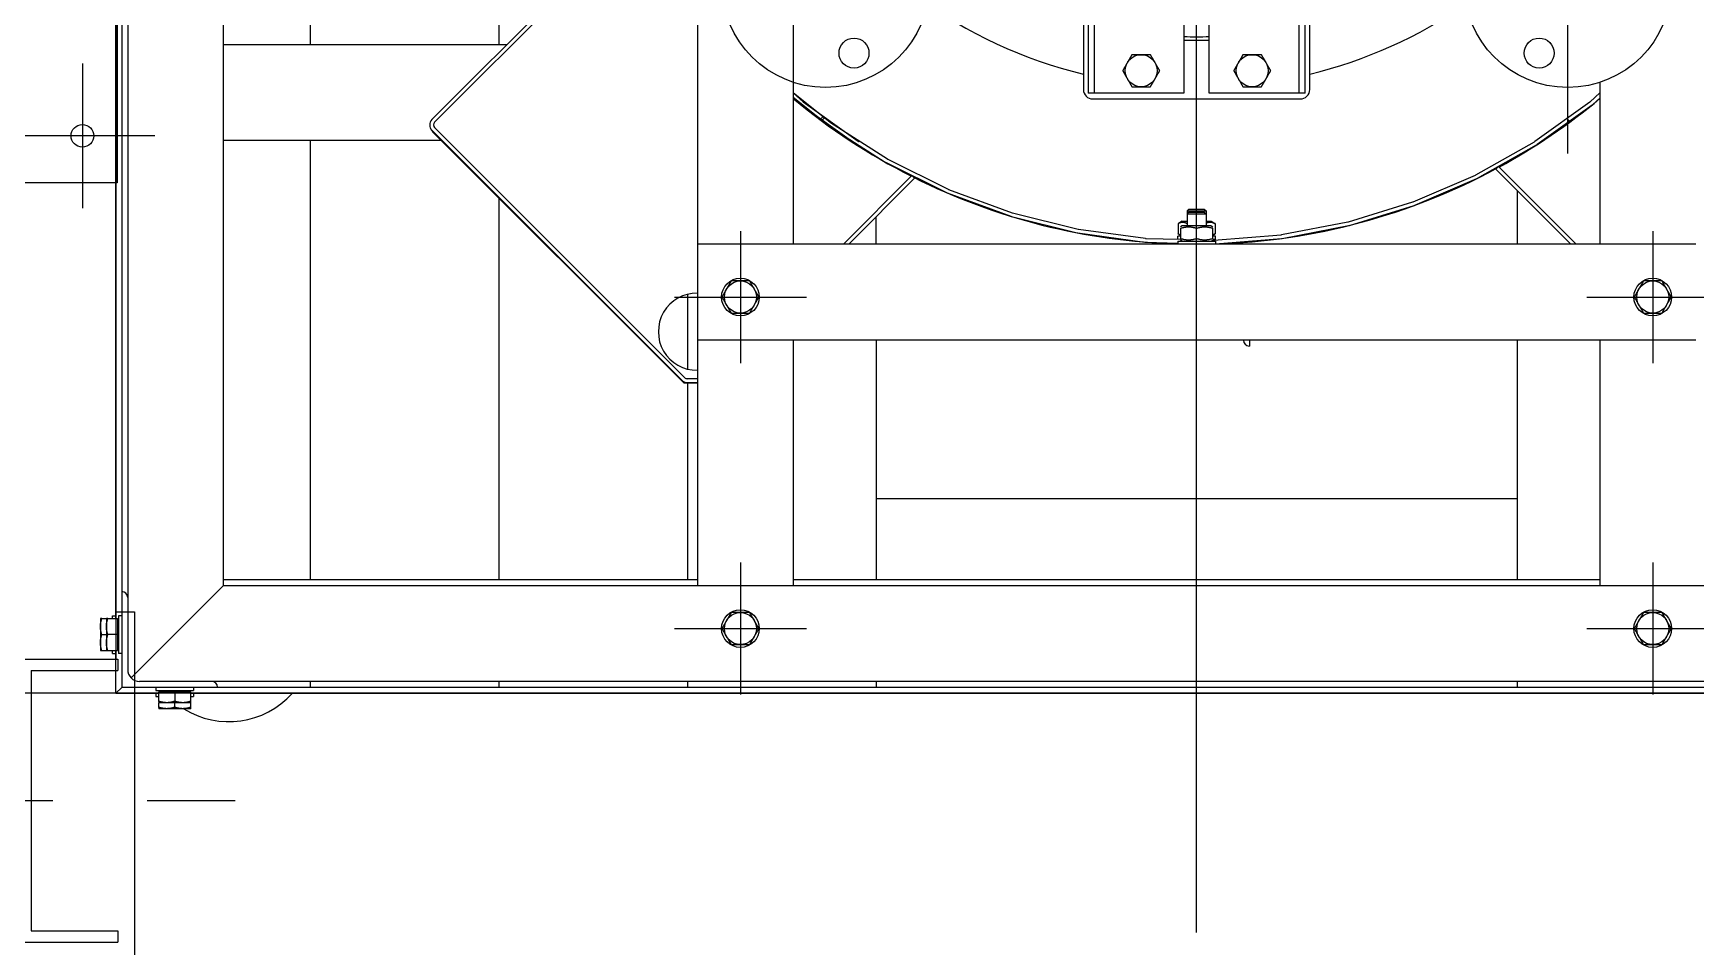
# Model space of a CAD drawing. Extents: x -24065 to -11187, y -102841 to -92978.
# Drawn here: x -14554 to -13673, y -100850 to -100365 of the extents above; entities that cross this region are included whole.
import ezdxf

# ---------------------------------------------------------------- set-up
doc = ezdxf.new("R2010")
doc.units = 0
doc.header["$LTSCALE"] = 200
doc.header["$MEASUREMENT"] = 0
doc.linetypes.add('CENTER', pattern=[2, 1.25, -0.25, 0.25, -0.25])
doc.linetypes.add('DASHDOT', pattern=[1, 0.5, -0.25, 0, -0.25])
for name, color, linetype in [('CENTRO', 1, 'DASHDOT'), ('DIM', 1, 'Continuous'), ('M3', 3, 'Continuous'), ('M4', 4, 'Continuous'), ('MC1', 8, 'CENTER')]:
    doc.layers.add(name, color=color, linetype=linetype)

# ---------------------------------------------------------------- blocks, each defined once
blk = doc.blocks.new('ghfgh')
at = {"layer": 'M3'}
for p, q in [((13190.94, -9902.62), (13190.94, -11023.57)), ((13241.74, -10979.12), (13241.74, -9947.07)), ((13493.07, -9947.07), (13493.07, -10979.12)), ((13184.59, -10996.6), (13184.59, -10020.3)), ((13187.77, -10022.5), (13187.77, -11033.1)), ((13543.87, -10318.47), (13543.87, -10798.1)), ((13287.77, -10541.9), (13287.77, -10692.13)), ((13387.77, -10541.9), (13387.77, -10692.13)), ((13462.67, -10621.65), (13352.27, -10732.05)), ((13463.99, -10623.16), (13353.68, -10733.47)), ((13700.27, -10661.59), (13700.27, -10718.1)), ((13703.44, -10662.48), (13703.44, -10718.1)), ((13812.09, -10718.1), (13812.09, -10662.48)), ((13815.27, -10718.1), (13815.27, -10661.59)), ((13751.07, -10669.64), (13751.07, -10718.1)), ((13764.47, -10718.1), (13764.47, -10669.64)), ((13697.77, -10681.9), (13697.77, -10716.1)), ((13817.77, -10716.1), (13817.77, -10681.9)), ((13241.74, -10692.13), (13392.19, -10692.13)), ((13563.41, -10733.49), (13543.87, -10717.78)), ((13549.06, -10722.57), (13543.87, -10717.91)), ((13751.07, -10718.1), (13700.27, -10718.1)), ((13815.27, -10718.1), (13764.47, -10718.1)), ((13966.47, -10722.57), (13971.66, -10717.91)), ((13971.66, -10712.27), (13971.66, -10798.1)), ((13562.16, -10735.04), (13543.87, -10720.34)), ((13543.87, -10720.6), (13547.73, -10724.06)), ((13577.17, -10745.23), (13548.06, -10724.33)), ((13578.34, -10743.61), (13549.23, -10722.7)), ((13702.77, -10721.1), (13812.77, -10721.1)), ((13966.31, -10722.7), (13937.2, -10743.61)), ((13967.47, -10724.33), (13938.36, -10745.23)), ((13971.66, -10720.6), (13967.81, -10724.06)), ((13484.81, -10870.25), (13352.27, -10737.71)), ((13486.23, -10868.84), (13353.68, -10736.29)), ((13558.4, -10731.75), (13559.83, -10730.32)), ((13560.46, -10731.11), (13559.04, -10732.54)), ((13562.51, -10735.3), (13592.71, -10754.6)), ((13563.59, -10733.61), (13593.79, -10752.91)), ((13955.48, -10732.94), (13954.05, -10731.51)), ((13241.74, -10742.93), (13357.1, -10742.93)), ((13287.77, -10742.93), (13287.77, -10975.95)), ((13352.78, -10738.61), (13485.79, -10871.62)), ((13905.82, -10761.37), (13937.01, -10743.73)), ((13906.8, -10763.11), (13938, -10745.47)), ((13593.09, -10754.81), (13625.2, -10770.74)), ((13593.98, -10753.02), (13626.08, -10768.94)), ((13606.83, -10761.75), (13570.48, -10798.1)), ((13608.44, -10762.97), (13573.31, -10798.1)), ((13606.83, -10761.75), (13608.24, -10763.16)), ((13872.7, -10775.62), (13905.62, -10761.46)), ((13873.49, -10777.46), (13906.41, -10763.3)), ((13956.22, -10798.1), (13916.33, -10758.2)), ((13917.83, -10756.87), (13916.41, -10758.29)), ((13916.61, -10758.09), (13916.61, -10758.04)), ((13917.83, -10756.87), (13959.05, -10798.1)), ((13625.59, -10770.91), (13659.23, -10783.27)), ((13626.28, -10769.03), (13659.92, -10781.39)), ((13927.77, -10769.64), (13927.77, -10798.1)), ((13387.77, -10773.6), (13387.77, -10975.95)), ((13660.13, -10781.45), (13694.91, -10790.1)), ((13753.69, -10779.45), (13752.77, -10780.37)), ((13752.77, -10780.37), (13762.77, -10780.37)), ((13752.77, -10780.37), (13752.77, -10782.07)), ((13753.69, -10781.15), (13752.77, -10782.07)), ((13753.69, -10779.45), (13761.85, -10779.45)), ((13753.69, -10781.15), (13761.85, -10781.15)), ((13761.85, -10779.45), (13762.77, -10780.37)), ((13761.85, -10781.15), (13762.77, -10782.07)), ((13762.77, -10780.37), (13762.77, -10782.07)), ((13838.24, -10786.22), (13872.5, -10775.7)), ((13838.82, -10788.13), (13873.08, -10777.61)), ((13587.77, -10798.1), (13587.77, -10783.64)), ((13659.65, -10783.39), (13694.43, -10792.04)), ((13695.12, -10790.14), (13730.63, -10794.98)), ((13747.96, -10787.15), (13747.96, -10792.65)), ((13750.12, -10785.9), (13748.1, -10787.06)), ((13750.12, -10788.4), (13749.22, -10788.92)), ((13749.22, -10789.65), (13749.22, -10795.15)), ((13750.12, -10785.9), (13752.77, -10785.9)), ((13765.42, -10788.4), (13750.12, -10788.4)), ((13752.72, -10787.15), (13752.72, -10788.4)), ((13752.77, -10782.07), (13762.77, -10782.07)), ((13752.77, -10782.07), (13752.77, -10788.4)), ((13757.77, -10795.15), (13757.77, -10789.65)), ((13762.77, -10782.07), (13762.77, -10788.4)), ((13762.77, -10785.9), (13765.42, -10785.9)), ((13765.42, -10785.9), (13767.44, -10787.06)), ((13765.42, -10788.4), (13766.32, -10788.92)), ((13766.32, -10795.15), (13766.32, -10789.65)), ((13767.58, -10787.15), (13767.58, -10792.65)), ((13802.83, -10793.02), (13838.03, -10786.27)), ((13803.21, -10794.99), (13838.4, -10788.24)), ((14022.46, -10798.1), (13493.07, -10798.1)), ((13694.85, -10792.12), (13730.36, -10796.96)), ((13730.8, -10797), (13747.77, -10797.46)), ((13730.85, -10795), (13749.22, -10795.5)), ((13749.22, -10793.9), (13747.77, -10793.9)), ((13747.77, -10795.46), (13747.77, -10793.9)), ((13747.77, -10796.4), (13767.77, -10796.4)), ((13747.77, -10796.4), (13747.77, -10798.1)), ((13749.22, -10793.38), (13748.1, -10792.73)), ((13750.12, -10796.4), (13749.22, -10795.88)), ((13765.42, -10796.4), (13766.32, -10795.88)), ((13766.18, -10795.96), (13766.68, -10795.97)), ((13766.32, -10793.38), (13767.44, -10792.73)), ((13767.77, -10793.9), (13766.32, -10793.9)), ((13767.77, -10795.6), (13766.32, -10795.6)), ((13766.89, -10795.96), (13802.61, -10793.05)), ((13767.77, -10795.6), (13767.77, -10793.9)), ((13767.77, -10797.9), (13802.78, -10795.05)), ((13767.77, -10796.4), (13767.77, -10798.1)), ((13487.77, -10824.68), (13487.77, -10864.31)), ((14022.46, -10848.9), (13493.07, -10848.9)), ((13543.87, -10848.9), (13543.87, -10979.12)), ((13587.77, -10848.9), (13587.77, -10975.95)), ((13782.59, -10849.02), (13782.59, -10848.9)), ((13785.77, -10852.07), (13785.64, -10852.07)), ((13785.77, -10848.9), (13785.77, -10852.07)), ((13927.77, -10848.9), (13927.77, -10933.1)), ((13971.66, -10848.9), (13971.66, -10979.12)), ((13493.07, -10869.42), (13487.64, -10869.42)), ((13485.79, -10871.62), (13493.07, -10871.62)), ((13487.64, -10871.42), (13493.07, -10871.42)), ((13487.77, -10871.62), (13487.77, -10975.95)), ((13927.77, -10933.1), (13587.77, -10933.1)), ((13927.77, -10933.1), (13927.77, -10975.95)), ((13187.77, -10982.3), (13187.89, -10982.3)), ((13241.74, -10979.12), (13192.8, -11028.06)), ((13241.74, -10975.95), (13493.07, -10975.95)), ((13241.74, -10979.12), (14273.79, -10979.12)), ((13543.87, -10975.95), (13971.66, -10975.95)), ((13176.49, -10996.6), (13176.49, -11013.6)), ((13177.25, -10996.6), (13179.67, -10996.6)), ((13179.67, -10996.6), (13179.67, -11013.6)), ((13180.43, -10996.6), (13185.47, -10996.6)), ((13182.89, -10996.6), (13182.89, -10995.1)), ((13182.89, -10995.1), (13184.59, -10995.1)), ((13185.47, -10996.6), (13185.47, -11013.6)), ((13186.07, -10997.4), (13185.47, -10997.4)), ((13186.07, -10995.1), (13186.07, -11015.1)), ((13187.77, -10995.1), (13186.07, -10995.1)), ((13177.25, -11005.1), (13179.67, -11005.1)), ((13185.47, -11005.1), (13180.43, -11005.1)), ((13177.25, -11013.6), (13179.67, -11013.6)), ((13180.43, -11013.6), (13185.47, -11013.6)), ((13182.89, -11015.1), (13182.89, -11013.6)), ((13182.89, -11015.1), (13184.59, -11015.1)), ((13184.59, -11036.27), (13184.59, -11013.6)), ((13186.07, -11012.8), (13185.47, -11012.8)), ((13187.77, -11015.1), (13186.07, -11015.1)), ((13184.72, -11036.14), (13184.59, -11036.27)), ((13207.39, -11036.27), (13184.59, -11036.27)), ((13184.72, -11036.14), (13187.77, -11033.1)), ((14264.13, -11033.1), (13187.77, -11033.1)), ((14318.24, -11029.92), (13197.29, -11029.92)), ((13205.89, -11033.1), (13205.89, -11034.8)), ((13205.89, -11034.8), (13225.89, -11034.8)), ((13205.89, -11036.27), (13205.89, -11037.97)), ((13224.39, -11035.4), (13207.39, -11035.4)), ((13207.39, -11040.44), (13207.39, -11035.4)), ((13208.19, -11034.8), (13208.19, -11035.4)), ((13215.89, -11035.4), (13215.89, -11040.44)), ((13223.59, -11034.8), (13223.59, -11035.4)), ((13224.39, -11040.44), (13224.39, -11035.4)), ((14267.3, -11036.27), (13224.39, -11036.27)), ((13225.89, -11033.1), (13225.89, -11034.8)), ((13225.89, -11036.27), (13225.89, -11037.97)), ((13238.57, -11032.97), (13238.57, -11033.1)), ((13287.77, -11029.92), (13287.77, -11033.1)), ((13387.77, -11029.92), (13387.77, -11033.1)), ((13487.77, -11029.92), (13487.77, -11033.1)), ((13587.77, -11029.92), (13587.77, -11033.1)), ((13927.77, -11029.92), (13927.77, -11033.1)), ((13205.89, -11037.97), (13207.39, -11037.97)), ((13207.39, -11043.61), (13207.39, -11041.2)), ((13224.39, -11041.2), (13207.39, -11041.2)), ((13224.39, -11044.37), (13207.39, -11044.37)), ((13215.89, -11043.61), (13215.89, -11041.2)), ((13224.39, -11037.97), (13225.89, -11037.97)), ((13224.39, -11043.61), (13224.39, -11041.2))]:
    blk.add_line(p, q, dxfattribs=at)
for centre, radius in [((13560.98, -10659.99), 55), ((13954.56, -10659.99), 55), ((13576.1, -10696.75), 7.95), ((13939.43, -10696.75), 7.95), ((13728.39, -10706.1), 8.5), ((13787.27, -10706.1), 8.5), ((13515.87, -10826.1), 10), ((13999.66, -10826.1), 10), ((13515.87, -10826.1), 8.5), ((13999.66, -10826.1), 8.5), ((13515.87, -11001.92), 10), ((13515.87, -11001.92), 8.5), ((13999.66, -11001.92), 10), ((13999.66, -11001.92), 8.5)]:
    blk.add_circle(centre, radius, dxfattribs=at)
for centre, radius, start, end in [((13757.77, -10463.1), 252.11, 211.9605, 256.23208), ((13757.77, -10463.1), 252.11, 283.76792, 304.51893), ((13757.77, -10463.1), 225, 268.29361, 271.70639), ((13757.77, -10463.1), 226.88, 268.30775, 271.69225), ((13702.77, -10716.1), 5, 180, 270), ((13812.77, -10716.1), 5, 270, 0), ((13757.77, -10463.1), 335, 230.3205, 243.1672), ((13550.4, -10721.08), 4, 228.10345, 234.31034), ((13550.4, -10721.08), 2, 228.10345, 234.31034), ((13757.77, -10463.1), 335, 298.60604, 309.6795), ((13965.14, -10721.08), 2, 305.68966, 311.89655), ((13965.14, -10721.08), 4, 305.68966, 311.89655), ((13355.1, -10734.88), 4, 135, 225), ((13356.32, -10735.08), 5, 202.31099, 225), ((13355.1, -10734.88), 2, 135, 225), ((13564.67, -10731.93), 4, 231.2069, 237.41379), ((13564.67, -10731.93), 2, 231.2069, 237.41379), ((13579.5, -10741.99), 4, 234.31034, 240.51724), ((13579.5, -10741.99), 2, 234.31034, 240.51724), ((13936.03, -10741.99), 2, 299.48276, 305.68966), ((13936.03, -10741.99), 4, 299.48276, 305.68966), ((13594.87, -10751.23), 4, 237.41379, 243.62069), ((13594.87, -10751.23), 2, 237.41379, 243.62069), ((13757.77, -10463.1), 335, 243.37994, 268.28942), ((13757.77, -10463.1), 335, 271.71058, 298.32408), ((13904.83, -10759.62), 2, 293.27586, 299.48276), ((13904.83, -10759.62), 4, 293.27586, 299.48276), ((13626.97, -10767.15), 4, 243.62069, 249.82759), ((13626.97, -10767.15), 2, 243.62069, 249.82759), ((13660.61, -10779.51), 2, 249.82759, 256.03448), ((13871.91, -10773.79), 2, 287.06897, 293.27586), ((13871.91, -10773.79), 4, 287.06897, 293.27586), ((13660.61, -10779.51), 4, 249.82759, 256.03448), ((13695.39, -10788.16), 2, 256.03448, 262.24138), ((13837.65, -10784.31), 2, 280.86207, 287.06897), ((13837.65, -10784.31), 4, 280.86207, 287.06897), ((13695.39, -10788.16), 4, 256.03448, 262.24138), ((13730.9, -10793), 4, 262.24138, 268.44828), ((13730.9, -10793), 2, 262.24138, 268.44828), ((13766.73, -10793.97), 2, 268.44828, 274.65517), ((13802.45, -10791.06), 2, 274.65517, 280.86207), ((13802.45, -10791.06), 4, 274.65517, 280.86207), ((13492.79, -10844.49), 20.44, 89.20048, 270.79952), ((13785.64, -10849.02), 3.05, 180, 270), ((13487.64, -10867.42), 2, 225, 270), ((13487.64, -10867.42), 4, 225, 270), ((13187.89, -10985.34), 3.05, 0, 90), ((13197.29, -11023.57), 6.35, 180, 270), ((13244.59, -11006.27), 45, 237.85119, 318.18969), ((13235.52, -11032.97), 3.05, 0, 90)]:
    blk.add_arc(centre, radius, start, end, dxfattribs=at)
for points, weights in [([(13721.03, -10701.85), (13719.89, -10703.82), (13718.58, -10706.1)], [1, 1.0379548493, 1]), ([(13723.49, -10697.6), (13722.17, -10699.87), (13721.03, -10701.85)], [1, 1.0379548493, 1]), ([(13728.39, -10697.6), (13726.12, -10697.6), (13723.49, -10697.6)], [1, 1.0379548493, 1]), ([(13733.3, -10697.6), (13730.67, -10697.6), (13728.39, -10697.6)], [1, 1.0379548493, 1]), ([(13735.76, -10701.85), (13734.62, -10699.87), (13733.3, -10697.6)], [1, 1.0379548493, 1]), ([(13738.21, -10706.1), (13736.89, -10703.82), (13735.76, -10701.85)], [1, 1.0379548493, 1]), ([(13779.91, -10701.85), (13778.77, -10703.82), (13777.45, -10706.1)], [1, 1.0379548493, 1]), ([(13782.36, -10697.6), (13781.05, -10699.87), (13779.91, -10701.85)], [1, 1.0379548493, 1]), ([(13787.27, -10697.6), (13784.99, -10697.6), (13782.36, -10697.6)], [1, 1.0379548493, 1]), ([(13792.18, -10697.6), (13789.55, -10697.6), (13787.27, -10697.6)], [1, 1.0379548493, 1]), ([(13794.63, -10701.85), (13793.49, -10699.87), (13792.18, -10697.6)], [1, 1.0379548493, 1]), ([(13797.08, -10706.1), (13795.77, -10703.82), (13794.63, -10701.85)], [1, 1.0379548493, 1]), ([(13718.58, -10706.1), (13719.89, -10708.37), (13721.03, -10710.35)], [1, 1.0379548493, 1]), ([(13721.03, -10710.35), (13722.17, -10712.32), (13723.49, -10714.6)], [1, 1.0379548493, 1]), ([(13733.3, -10714.6), (13734.62, -10712.32), (13735.76, -10710.35)], [1, 1.0379548493, 1]), ([(13735.76, -10710.35), (13736.89, -10708.37), (13738.21, -10706.1)], [1, 1.0379548493, 1]), ([(13777.45, -10706.1), (13778.77, -10708.37), (13779.91, -10710.35)], [1, 1.0379548493, 1]), ([(13779.91, -10710.35), (13781.05, -10712.32), (13782.36, -10714.6)], [1, 1.0379548493, 1]), ([(13792.18, -10714.6), (13793.49, -10712.32), (13794.63, -10710.35)], [1, 1.0379548493, 1]), ([(13794.63, -10710.35), (13795.77, -10708.37), (13797.08, -10706.1)], [1, 1.0379548493, 1]), ([(13723.49, -10714.6), (13726.12, -10714.6), (13728.39, -10714.6)], [1, 1.03795484931, 1]), ([(13728.39, -10714.6), (13730.67, -10714.6), (13733.3, -10714.6)], [1, 1.03795484931, 1]), ([(13782.36, -10714.6), (13784.99, -10714.6), (13787.27, -10714.6)], [1, 1.03795484931, 1]), ([(13787.27, -10714.6), (13789.55, -10714.6), (13792.18, -10714.6)], [1, 1.03795484931, 1]), ([(13747.96, -10787.15), (13750.34, -10785.71), (13752.72, -10787.15)], [1, 1.15804961504, 1]), ([(13749.22, -10789.65), (13753.49, -10788.21), (13757.77, -10789.65)], [1, 1.15804961504, 1]), ([(13752.72, -10787.15), (13752.74, -10787.14), (13752.77, -10787.13)], [1, 1.00062429479, 1.00124332794]), ([(13757.77, -10789.65), (13762.04, -10788.21), (13766.32, -10789.65)], [1, 1.15804961504, 1]), ([(13762.77, -10786.94), (13765.13, -10785.79), (13767.58, -10787.15)], [1.02032262636, 1.14713448794, 1]), ([(13767.58, -10787.15), (13767.51, -10787.1), (13767.44, -10787.06)], [1, 1.00412502877, 1.00803473449]), ([(13749.22, -10793.24), (13748.62, -10793.05), (13747.96, -10792.65)], [1.05944125378, 1.03968543075, 1]), ([(13757.77, -10795.15), (13753.49, -10796.59), (13749.22, -10795.15)], [1, 1.15804961504, 1]), ([(13766.32, -10795.15), (13762.04, -10796.59), (13757.77, -10795.15)], [1, 1.15804961504, 1]), ([(13767.58, -10792.65), (13766.92, -10793.01), (13766.32, -10793.2)], [1, 1.035999735, 1.05559979804]), ([(13767.44, -10792.73), (13767.51, -10792.69), (13767.58, -10792.65)], [1.00803473449, 1.00412502877, 1]), ([(13508.51, -10821.85), (13507.37, -10823.82), (13506.06, -10826.1)], [1, 1.0379548493, 1]), ([(13510.97, -10817.6), (13509.65, -10819.87), (13508.51, -10821.85)], [1, 1.0379548493, 1]), ([(13515.87, -10817.6), (13513.6, -10817.6), (13510.97, -10817.6)], [1, 1.03795484931, 1]), ([(13520.78, -10817.6), (13518.15, -10817.6), (13515.87, -10817.6)], [1, 1.03795484931, 1]), ([(13523.23, -10821.85), (13522.1, -10819.87), (13520.78, -10817.6)], [1, 1.0379548493, 1]), ([(13525.69, -10826.1), (13524.37, -10823.82), (13523.23, -10821.85)], [1, 1.0379548493, 1]), ([(13992.3, -10821.85), (13991.16, -10823.82), (13989.85, -10826.1)], [1, 1.0379548493, 1]), ([(13994.76, -10817.6), (13993.44, -10819.87), (13992.3, -10821.85)], [1, 1.0379548493, 1]), ([(13999.66, -10817.6), (13997.39, -10817.6), (13994.76, -10817.6)], [1, 1.03795484931, 1]), ([(14004.57, -10817.6), (14001.94, -10817.6), (13999.66, -10817.6)], [1, 1.03795484931, 1]), ([(14007.02, -10821.85), (14005.89, -10819.87), (14004.57, -10817.6)], [1, 1.0379548493, 1]), ([(14009.48, -10826.1), (14008.16, -10823.82), (14007.02, -10821.85)], [1, 1.0379548493, 1]), ([(13506.06, -10826.1), (13507.37, -10828.37), (13508.51, -10830.35)], [1, 1.0379548493, 1]), ([(13508.51, -10830.35), (13509.65, -10832.32), (13510.97, -10834.6)], [1, 1.0379548493, 1]), ([(13510.97, -10834.6), (13513.6, -10834.6), (13515.87, -10834.6)], [1, 1.0379548493, 1]), ([(13515.87, -10834.6), (13518.15, -10834.6), (13520.78, -10834.6)], [1, 1.0379548493, 1]), ([(13520.78, -10834.6), (13522.1, -10832.32), (13523.23, -10830.35)], [1, 1.0379548493, 1]), ([(13523.23, -10830.35), (13524.37, -10828.37), (13525.69, -10826.1)], [1, 1.0379548493, 1]), ([(13989.85, -10826.1), (13991.16, -10828.37), (13992.3, -10830.35)], [1, 1.0379548493, 1]), ([(13992.3, -10830.35), (13993.44, -10832.32), (13994.76, -10834.6)], [1, 1.0379548493, 1]), ([(13994.76, -10834.6), (13997.39, -10834.6), (13999.66, -10834.6)], [1, 1.0379548493, 1]), ([(13999.66, -10834.6), (14001.94, -10834.6), (14004.57, -10834.6)], [1, 1.0379548493, 1]), ([(14004.57, -10834.6), (14005.89, -10832.32), (14007.02, -10830.35)], [1, 1.0379548493, 1]), ([(14007.02, -10830.35), (14008.16, -10828.37), (14009.48, -10826.1)], [1, 1.0379548493, 1]), ([(13510.97, -10993.42), (13509.65, -10995.7), (13508.51, -10997.67)], [1, 1.0379548493, 1]), ([(13515.87, -10993.42), (13513.6, -10993.42), (13510.97, -10993.42)], [1, 1.03795484931, 1]), ([(13520.78, -10993.42), (13518.15, -10993.42), (13515.87, -10993.42)], [1, 1.03795484931, 1]), ([(13523.23, -10997.67), (13522.1, -10995.7), (13520.78, -10993.42)], [1, 1.0379548493, 1]), ([(13994.76, -10993.42), (13993.44, -10995.7), (13992.3, -10997.67)], [1, 1.0379548493, 1]), ([(13999.66, -10993.42), (13997.39, -10993.42), (13994.76, -10993.42)], [1, 1.03795484931, 1]), ([(14004.57, -10993.42), (14001.94, -10993.42), (13999.66, -10993.42)], [1, 1.03795484931, 1]), ([(14007.02, -10997.67), (14005.89, -10995.7), (14004.57, -10993.42)], [1, 1.0379548493, 1]), ([(13176.49, -11000.85), (13176.49, -10998.87), (13177.25, -10996.6)], [1, 1.0379548493, 1]), ([(13177.25, -10996.6), (13176.49, -10996.6), (13176.49, -10996.6)], [1, 1.0379548493, 1]), ([(13177.25, -11005.1), (13176.49, -11002.82), (13176.49, -11000.85)], [1, 1.0379548493, 1]), ([(13179.67, -11000.85), (13179.67, -10998.87), (13180.43, -10996.6)], [1, 1.0379548493, 1]), ([(13180.43, -10996.6), (13179.67, -10996.6), (13179.67, -10996.6)], [1, 1.03795484931, 1]), ([(13180.43, -11005.1), (13179.67, -11002.82), (13179.67, -11000.85)], [1, 1.0379548493, 1]), ([(13508.51, -10997.67), (13507.37, -10999.64), (13506.06, -11001.92)], [1, 1.0379548493, 1]), ([(13506.06, -11001.92), (13507.37, -11004.2), (13508.51, -11006.17)], [1, 1.0379548493, 1]), ([(13525.69, -11001.92), (13524.37, -10999.64), (13523.23, -10997.67)], [1, 1.0379548493, 1]), ([(13523.23, -11006.17), (13524.37, -11004.2), (13525.69, -11001.92)], [1, 1.0379548493, 1]), ([(13992.3, -10997.67), (13991.16, -10999.64), (13989.85, -11001.92)], [1, 1.0379548493, 1]), ([(13989.85, -11001.92), (13991.16, -11004.2), (13992.3, -11006.17)], [1, 1.0379548493, 1]), ([(14009.48, -11001.92), (14008.16, -10999.64), (14007.02, -10997.67)], [1, 1.0379548493, 1]), ([(14007.02, -11006.17), (14008.16, -11004.2), (14009.48, -11001.92)], [1, 1.0379548493, 1]), ([(13176.49, -11009.35), (13176.49, -11007.37), (13177.25, -11005.1)], [1, 1.0379548493, 1]), ([(13177.25, -11013.6), (13176.49, -11011.32), (13176.49, -11009.35)], [1, 1.0379548493, 1]), ([(13179.67, -11009.35), (13179.67, -11007.37), (13180.43, -11005.1)], [1, 1.0379548493, 1]), ([(13180.43, -11013.6), (13179.67, -11011.32), (13179.67, -11009.35)], [1, 1.0379548493, 1]), ([(13508.51, -11006.17), (13509.65, -11008.14), (13510.97, -11010.42)], [1, 1.0379548493, 1]), ([(13510.97, -11010.42), (13513.6, -11010.42), (13515.87, -11010.42)], [1, 1.0379548493, 1]), ([(13515.87, -11010.42), (13518.15, -11010.42), (13520.78, -11010.42)], [1, 1.0379548493, 1]), ([(13520.78, -11010.42), (13522.1, -11008.14), (13523.23, -11006.17)], [1, 1.0379548493, 1]), ([(13992.3, -11006.17), (13993.44, -11008.14), (13994.76, -11010.42)], [1, 1.0379548493, 1]), ([(13994.76, -11010.42), (13997.39, -11010.42), (13999.66, -11010.42)], [1, 1.0379548493, 1]), ([(13999.66, -11010.42), (14001.94, -11010.42), (14004.57, -11010.42)], [1, 1.0379548493, 1]), ([(14004.57, -11010.42), (14005.89, -11008.14), (14007.02, -11006.17)], [1, 1.0379548493, 1]), ([(13176.49, -11013.6), (13176.49, -11013.6), (13177.25, -11013.6)], [1, 1.03795484931, 1]), ([(13179.67, -11013.6), (13179.67, -11013.6), (13180.43, -11013.6)], [1, 1.0379548493, 1]), ([(13211.64, -11041.2), (13209.67, -11041.2), (13207.39, -11040.44)], [1, 1.0379548493, 1]), ([(13207.39, -11040.44), (13207.39, -11041.2), (13207.39, -11041.2)], [1, 1.03795484931, 1]), ([(13211.64, -11044.37), (13209.67, -11044.37), (13207.39, -11043.61)], [1, 1.0379548493, 1]), ([(13207.39, -11043.61), (13207.39, -11044.37), (13207.39, -11044.37)], [1, 1.0379548493, 1]), ([(13215.89, -11040.44), (13213.62, -11041.2), (13211.64, -11041.2)], [1, 1.0379548493, 1]), ([(13215.89, -11043.61), (13213.62, -11044.37), (13211.64, -11044.37)], [1, 1.0379548493, 1]), ([(13220.14, -11041.2), (13218.17, -11041.2), (13215.89, -11040.44)], [1, 1.0379548493, 1]), ([(13220.14, -11044.37), (13218.17, -11044.37), (13215.89, -11043.61)], [1, 1.0379548493, 1]), ([(13224.39, -11040.44), (13222.12, -11041.2), (13220.14, -11041.2)], [1, 1.0379548493, 1]), ([(13224.39, -11043.61), (13222.12, -11044.37), (13220.14, -11044.37)], [1, 1.0379548493, 1]), ([(13224.39, -11041.2), (13224.39, -11041.2), (13224.39, -11040.44)], [1, 1.0379548493, 1]), ([(13224.39, -11044.37), (13224.39, -11044.37), (13224.39, -11043.61)], [1, 1.03795484931, 1])]:
    blk.add_rational_spline(points, weights, degree=2, dxfattribs=at)
at = {"layer": 'MC1', "ltscale": 10}
blk.add_line((13757.77, -11163.1), (13757.77, -9763.1), dxfattribs=at)
at = {"layer": 'MC1', "ltscale": 5}
blk.add_line((13954.56, -10749.99), (13954.56, -10569.99), dxfattribs=at)
at = {"layer": 'MC1', "ltscale": 2.5}
for p, q in [((13515.87, -10791.1), (13515.87, -10861.1)), ((13999.66, -10791.1), (13999.66, -10861.1)), ((13480.87, -10826.1), (13550.87, -10826.1)), ((13964.66, -10826.1), (14034.66, -10826.1)), ((13515.87, -10966.92), (13515.87, -11036.92)), ((13999.66, -10966.92), (13999.66, -11036.92)), ((13480.87, -11001.92), (13550.87, -11001.92)), ((13964.66, -11001.92), (14034.66, -11001.92))]:
    blk.add_line(p, q, dxfattribs=at)
blk = doc.blocks.new('gfdgd')
at = {"layer": 'CENTRO'}
for p, q in [((-1558.54, -22844.2), (-1558.54, -22920.89)), ((-1520.19, -22882.55), (-1596.88, -22882.55))]:
    blk.add_line(p, q, dxfattribs=at)
at = {"layer": 'M3'}
for p, q in [((-1540.04, -22302.55), (-1540.04, -22907.55)), ((-1540.04, -22907.55), (-1590.04, -22907.55))]:
    blk.add_line(p, q, dxfattribs=at)
blk.add_circle((-1558.54, -22882.55), 6, dxfattribs=at)
blk = doc.blocks.new('i100x150')
at = {"layer": 'M3'}
for p, q in [((11792.77, -21520.1), (11892.77, -21520.1)), ((11792.77, -21520.1), (11792.77, -21526.1)), ((11792.77, -21526.1), (11838.77, -21526.1)), ((11838.77, -21526.1), (11838.77, -21664.1)), ((11846.77, -21526.1), (11892.77, -21526.1)), ((11846.77, -21526.1), (11846.77, -21664.1)), ((11892.77, -21520.1), (11892.77, -21526.1)), ((11792.77, -21664.1), (11838.77, -21664.1)), ((11792.77, -21670.1), (11792.77, -21664.1)), ((11846.77, -21664.1), (11892.77, -21664.1)), ((11892.77, -21664.1), (11892.77, -21670.1)), ((11792.77, -21670.1), (11892.77, -21670.1))]:
    blk.add_line(p, q, dxfattribs=at)
blk = doc.blocks.new('baseg')
at = {"layer": 'M4'}
blk.add_line((-43715.16, -27276.26), (-43715.16, -28386.26), dxfattribs=at)
blk.add_lwpolyline([(-43715.16, -28361.26), (-43705.16, -28361.26), (-43705.16, -28551.26), (-43835.16, -28551.26), (-43835.16, -28511.26)], dxfattribs=at)
at = {"layer": 'MC1'}
blk.add_line((-45998.49, -28461.26), (-43651.82, -28461.26), dxfattribs=at)
at = {"layer": 'M4'}
blk.add_blockref('i100x150', (-55606.73, -6866.16), dxfattribs=at)
blk = doc.blocks.new('jk')
at = {"layer": 'DIM'}
blk.add_blockref('baseg', (-2869.91, 2237.32), dxfattribs=at)

msp = doc.modelspace()

# ---------------------------------------------------------------- linework, layer by layer
at = {"layer": 'DIM'}
msp.add_line((-13194.07, -100715.52), (-14590.4, -100715.4), dxfattribs=at)

# ---------------------------------------------------------------- block references
for name, p in [('jk', (32074.54, -74548.41)), ('ghfgh', (-27695.12, -89679.25)), ('gfdgd', (-12969.66, -77537.3))]:
    msp.add_blockref(name, p, dxfattribs=at)

doc.saveas('drawing.dxf')
